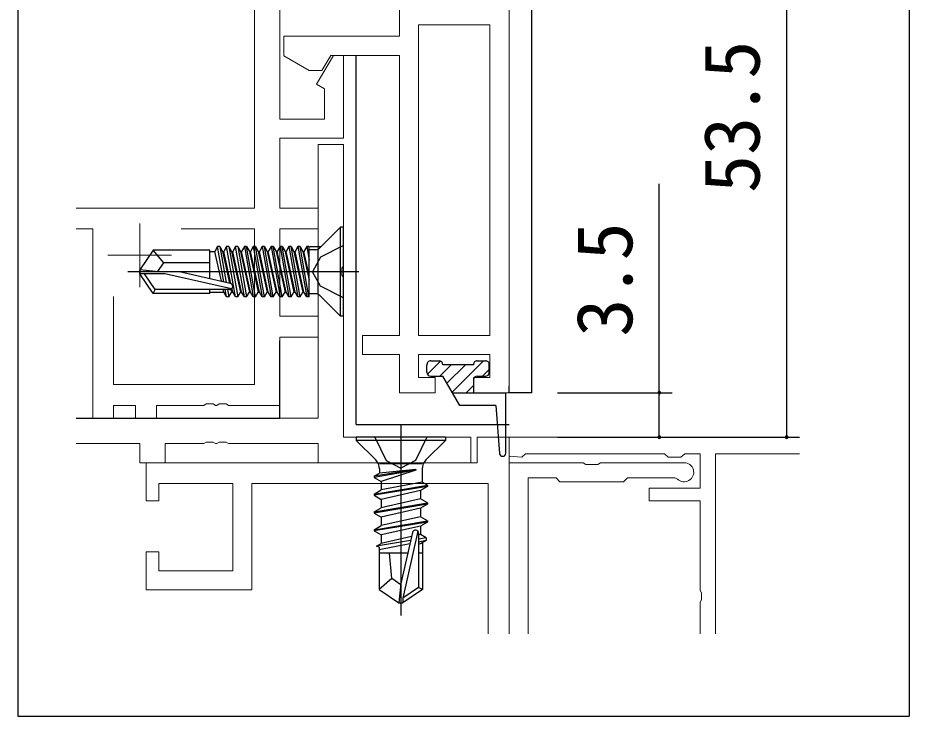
# Model space of a CAD drawing. Units: millimetres, scale not verified. Extents: x -567 to 567, y -403 to 403.
# Drawn here: x -169.5 to -99.5, y -153.1 to -98.2 of the extents above; entities that cross this region are included whole.
import ezdxf
from ezdxf.enums import TextEntityAlignment as Align

# ---------------------------------------------------------------- set-up
doc = ezdxf.new("R2010")
doc.units = ezdxf.units.MM
doc.header["$LTSCALE"] = 2
for name, color, linetype in [('0-0_0', 7, 'Continuous'), ('0-3_YKK_12', 2, 'Continuous'), ('0-4_YKK_13', 4, 'Continuous'), ('0-6_YKK_D', 6, 'Continuous')]:
    doc.layers.add(name, color=color, linetype=linetype)
doc.layers.add('0-2_YKK_11', color=7, linetype='Continuous', lineweight=18)
doc.styles.add('ＭＳ ゴシック', font='')
doc.styles.get('ＭＳ ゴシック').set_extended_font_data('MS Gothic')

msp = doc.modelspace()

# ---------------------------------------------------------------- linework, layer by layer
at = {"layer": '0-0_0'}
msp.add_line((-99.462, -48.099), (-99.462, -153.099), dxfattribs=at)
msp.add_lwpolyline([(-169.462, -48.099), (-169.462, -153.099), (-99.462, -153.099)], dxfattribs=at)
at = {"layer": '0-2_YKK_11'}
for p, q in [((-137.984, -98.784), (-137.984, -123.184)), ((-161.954, -120.124), (-161.954, -127.054)), ((-145.884, -129.684), (-164.884, -129.684)), ((-131.184, -131.184), (-131.184, -131.184)), ((-159.084, -133.184), (-159.084, -133.184)), ((-130.884, -133.184), (-130.884, -146.632))]:
    msp.add_line(p, q, dxfattribs=at)
at = {"layer": '0-2_YKK_11', "color": 2}
for p, q in [((-159.884, -114.384), (-159.884, -119.384)), ((-162.384, -116.884), (-157.384, -116.884))]:
    msp.add_line(p, q, dxfattribs=at)
at = {"layer": '0-2_YKK_11'}
for points in [[(-130.884, -77.684), (-130.884, -127.684), (-133.684, -127.684), (-133.684, -126.484), (-132.384, -126.484), (-132.384, -124.684), (-137.984, -124.684), (-137.984, -126.484), (-136.684, -126.484), (-136.684, -127.684), (-139.484, -127.684), (-139.484, -124.684), (-142.384, -124.684), (-142.384, -123.184), (-139.484, -123.184), (-139.484, -101.184), (-144.891, -101.184), (-145.584, -102.384), (-146.584, -102.384), (-148.584, -101.23), (-148.584, -99.684), (-139.484, -99.684), (-139.484, -96.484)], [(-164.884, -113.184), (-150.884, -113.184), (-150.884, -90.784)], [(-148.884, -94.684), (-148.884, -106.184), (-145.384, -106.184), (-145.384, -103.805), (-145.994, -103.453), (-144.684, -101.184), (-143.884, -101.184), (-143.884, -107.684), (-148.884, -107.684), (-148.884, -113.184), (-145.884, -113.184), (-145.884, -114.814), (-148.884, -114.814), (-148.884, -121.684), (-145.884, -121.684), (-145.884, -123.314), (-148.884, -123.314), (-148.884, -128.684), (-152.926, -128.684)], [(-164.884, -131.684), (-159.884, -131.684), (-159.884, -133.184), (-157.884, -133.184), (-157.884, -131.684), (-154.842, -131.684), (-154.659, -131.564), (-154.109, -131.564), (-153.926, -131.684), (-153.842, -131.684), (-153.659, -131.564), (-153.109, -131.564), (-152.926, -131.684), (-145.884, -131.684), (-145.884, -133.184), (-133.884, -133.184), (-133.884, -131.184), (-143.884, -131.184), (-143.884, -118.643), (-144.004, -118.459), (-144.004, -117.909), (-143.884, -117.726), (-143.884, -108.184), (-145.884, -108.184), (-145.884, -129.684)], [(-152.926, -128.684), (-153.109, -128.564), (-153.659, -128.564), (-153.842, -128.684), (-153.926, -128.684), (-154.109, -128.564), (-154.659, -128.564), (-154.842, -128.684), (-158.584, -128.684), (-158.584, -129.684), (-160.214, -129.684), (-160.214, -128.684), (-161.954, -128.684), (-161.954, -129.684), (-163.584, -129.684), (-163.584, -114.814), (-164.884, -114.814)], [(-161.954, -120.124), (-161.954, -127.054), (-150.884, -127.054), (-150.884, -114.814), (-156.645, -114.814)], [(-132.514, -146.632), (-132.514, -134.814), (-151.084, -134.814), (-151.084, -143.184), (-159.384, -143.184), (-159.384, -140.184), (-158.384, -140.184), (-158.384, -141.684), (-152.584, -141.684), (-152.584, -134.814), (-158.384, -134.814), (-158.384, -136.184), (-159.384, -136.184), (-159.384, -133.184), (-133.384, -133.184), (-133.384, -131.184), (-130.884, -131.184), (-130.884, -146.632)], [(-108.084, -131.184), (-130.884, -131.184), (-130.884, -132.684), (-129.888, -132.747), (-129.59, -132.484), (-118.678, -132.484), (-118.38, -132.747), (-117.388, -132.747), (-117.09, -132.484), (-115.884, -132.484), (-115.884, -135.184), (-119.884, -135.184), (-119.884, -136.184), (-115.884, -136.184), (-115.884, -143.226), (-115.764, -143.409), (-115.764, -143.959), (-115.884, -144.143), (-115.884, -146.632)], [(-114.684, -146.632), (-114.684, -132.484), (-108.084, -132.484)], [(-117.134, -133.184), (-123.713, -133.184), (-123.905, -133.327), (-124.863, -133.327), (-125.055, -133.184), (-130.884, -133.184)], [(-129.384, -146.632), (-129.384, -134.384), (-127.184, -134.384), (-126.884, -134.684), (-124.384, -134.684), (-121.884, -134.684), (-121.584, -134.384), (-117.869, -134.384), (-117.659, -134.47)]]:
    msp.add_lwpolyline(points, dxfattribs=at)
msp.add_lwpolyline([(-137.984, -98.784), (-137.984, -123.184), (-132.384, -123.184), (-132.384, -98.784)], close=True, dxfattribs=at)
msp.add_arc((-117.134, -133.934), 0.75, 225.58467, 89.99998, dxfattribs=at)
at = {"layer": '0-3_YKK_12'}
for p, q in [((-129.084, -127.684), (-129.084, -61.632)), ((-148.884, -129.684), (-148.884, -123.614)), ((-130.884, -127.684), (-130.884, -127.184)), ((-129.084, -127.684), (-130.884, -127.684)), ((-164.884, -129.684), (-148.884, -129.684))]:
    msp.add_line(p, q, dxfattribs=at)
at = {"layer": '0-4_YKK_13'}
for p, q in [((-142.884, -130.184), (-142.884, -101.184)), ((-144.114, -114.684), (-145.738, -116.308)), ((-143.884, -114.684), (-144.114, -114.684)), ((-144.114, -121.684), (-144.114, -114.684)), ((-143.884, -121.684), (-143.884, -114.684)), ((-158.839, -116.484), (-159.884, -118.034)), ((-154.384, -116.484), (-158.839, -116.484)), ((-157.984, -117.484), (-158.839, -116.484)), ((-154.384, -118.729), (-154.384, -116.484)), ((-154.384, -116.584), (-153.99, -116.584)), ((-153.772, -116.205), (-153.99, -116.584)), ((-153.476, -118.935), (-153.99, -116.584)), ((-153.281, -118.979), (-153.772, -116.205)), ((-153.597, -116.205), (-153.772, -116.205)), ((-153.597, -116.205), (-153.378, -116.584)), ((-153.597, -116.205), (-153.099, -119.021)), ((-153.384, -116.584), (-153.29, -116.584)), ((-153.378, -116.584), (-152.832, -119.082)), ((-153.072, -116.205), (-153.29, -116.584)), ((-152.739, -119.106), (-153.29, -116.584)), ((-152.372, -120.163), (-153.072, -116.205)), ((-152.897, -116.205), (-153.072, -116.205)), ((-152.897, -116.205), (-152.678, -116.584)), ((-152.897, -116.205), (-152.197, -120.163)), ((-152.678, -116.584), (-152.59, -116.584)), ((-152.678, -116.584), (-151.978, -119.784)), ((-151.89, -119.784), (-152.59, -116.584)), ((-151.672, -120.163), (-152.372, -116.205)), ((-152.197, -116.205), (-151.978, -116.584)), ((-152.197, -116.205), (-151.497, -120.163)), ((-151.978, -116.584), (-151.89, -116.584)), ((-151.978, -116.584), (-151.278, -119.784)), ((-151.672, -116.205), (-151.89, -116.584)), ((-151.19, -119.784), (-151.89, -116.584)), ((-151.497, -116.205), (-151.672, -116.205)), ((-151.672, -116.205), (-150.972, -120.163)), ((-151.497, -116.205), (-151.278, -116.584)), ((-150.797, -120.163), (-151.497, -116.205)), ((-151.278, -116.584), (-151.19, -116.584)), ((-151.278, -116.584), (-150.578, -119.784)), ((-150.972, -116.205), (-151.19, -116.584)), ((-150.49, -119.784), (-151.19, -116.584)), ((-150.797, -116.205), (-150.972, -116.205)), ((-150.972, -116.205), (-150.272, -120.163)), ((-150.797, -116.205), (-150.578, -116.584)), ((-150.097, -120.163), (-150.797, -116.205)), ((-150.578, -116.584), (-150.49, -116.584)), ((-150.578, -116.584), (-149.878, -119.784)), ((-150.272, -116.205), (-150.49, -116.584)), ((-149.79, -119.784), (-150.49, -116.584)), ((-150.097, -116.205), (-150.272, -116.205)), ((-150.272, -116.205), (-149.572, -120.163)), ((-150.097, -116.205), (-149.878, -116.584)), ((-149.397, -120.163), (-150.097, -116.205)), ((-149.878, -116.584), (-149.79, -116.584)), ((-149.878, -116.584), (-149.178, -119.784)), ((-149.572, -116.205), (-149.79, -116.584)), ((-149.09, -119.784), (-149.79, -116.584)), ((-149.397, -116.205), (-149.572, -116.205)), ((-149.572, -116.205), (-148.872, -120.163)), ((-149.397, -116.205), (-149.178, -116.584)), ((-148.697, -120.163), (-149.397, -116.205)), ((-149.178, -116.584), (-149.09, -116.584)), ((-149.178, -116.584), (-148.478, -119.784)), ((-148.872, -116.205), (-149.09, -116.584)), ((-148.39, -119.784), (-149.09, -116.584)), ((-148.697, -116.205), (-148.872, -116.205)), ((-148.872, -116.205), (-148.172, -120.163)), ((-148.697, -116.205), (-148.478, -116.584)), ((-147.997, -120.163), (-148.697, -116.205)), ((-148.478, -116.584), (-148.39, -116.584)), ((-148.478, -116.584), (-147.778, -119.784)), ((-148.172, -116.205), (-148.39, -116.584)), ((-147.69, -119.784), (-148.39, -116.584)), ((-147.997, -116.205), (-148.172, -116.205)), ((-148.172, -116.205), (-147.472, -120.163)), ((-147.997, -116.205), (-147.778, -116.584)), ((-147.297, -120.163), (-147.997, -116.205)), ((-147.778, -116.584), (-147.69, -116.584)), ((-147.778, -116.584), (-147.078, -119.784)), ((-147.472, -116.205), (-147.69, -116.584)), ((-146.99, -119.784), (-147.69, -116.584)), ((-147.297, -116.205), (-147.472, -116.205)), ((-147.472, -116.205), (-146.772, -120.163)), ((-147.297, -116.205), (-147.078, -116.584)), ((-146.597, -120.163), (-147.297, -116.205)), ((-147.078, -116.584), (-146.99, -116.584)), ((-147.078, -116.584), (-146.584, -118.842)), ((-146.772, -116.205), (-146.99, -116.584)), ((-146.584, -118.441), (-146.99, -116.584)), ((-146.584, -120.163), (-146.584, -116.205)), ((-146.091, -116.454), (-146.584, -116.454)), ((-146.54, -116.205), (-145.684, -116.205)), ((-145.884, -119.914), (-145.884, -116.454)), ((-158.485, -118.184), (-157.984, -117.484)), ((-154.384, -117.484), (-157.984, -117.484)), ((-142.682, -118.184), (-160.81, -118.184)), ((-159.884, -118.334), (-159.884, -118.034)), ((-159.884, -118.034), (-159.884, -118.334)), ((-158.378, -118.184), (-159.884, -118.034)), ((-156.778, -118.184), (-159.884, -118.184)), ((-152.777, -119.094), (-156.778, -118.184)), ((-158.839, -119.884), (-159.884, -118.334)), ((-157.922, -118.334), (-159.884, -118.334)), ((-158.679, -119.584), (-159.522, -118.334)), ((-157.922, -118.334), (-159.522, -118.334)), ((-152.674, -119.528), (-157.922, -118.334)), ((-152.833, -119.584), (-158.679, -119.584)), ((-154.384, -119.884), (-154.384, -119.584)), ((-153.29, -119.784), (-153.334, -119.584)), ((-153.072, -120.163), (-153.174, -119.584)), ((-152.999, -119.584), (-152.897, -120.163)), ((-152.727, -119.561), (-152.678, -119.784)), ((-152.59, -119.784), (-152.651, -119.506)), ((-154.384, -119.784), (-153.29, -119.784)), ((-153.072, -120.163), (-153.29, -119.784)), ((-152.897, -120.163), (-153.072, -120.163)), ((-152.897, -120.163), (-152.678, -119.784)), ((-152.678, -119.784), (-152.59, -119.784)), ((-152.372, -120.163), (-152.59, -119.784)), ((-152.197, -120.163), (-152.372, -120.163)), ((-152.197, -120.163), (-151.978, -119.784)), ((-151.978, -119.784), (-151.89, -119.784)), ((-151.672, -120.163), (-151.89, -119.784)), ((-151.497, -120.163), (-151.672, -120.163)), ((-151.497, -120.163), (-151.278, -119.784)), ((-151.278, -119.784), (-151.19, -119.784)), ((-150.972, -120.163), (-151.19, -119.784)), ((-150.797, -120.163), (-150.972, -120.163)), ((-150.797, -120.163), (-150.578, -119.784)), ((-150.578, -119.784), (-150.49, -119.784)), ((-150.272, -120.163), (-150.49, -119.784)), ((-150.097, -120.163), (-150.272, -120.163)), ((-150.097, -120.163), (-149.878, -119.784)), ((-149.878, -119.784), (-149.79, -119.784)), ((-149.572, -120.163), (-149.79, -119.784)), ((-149.397, -120.163), (-149.572, -120.163)), ((-149.397, -120.163), (-149.178, -119.784)), ((-149.178, -119.784), (-149.09, -119.784)), ((-148.872, -120.163), (-149.09, -119.784)), ((-148.697, -120.163), (-148.872, -120.163)), ((-148.697, -120.163), (-148.478, -119.784)), ((-148.478, -119.784), (-148.39, -119.784)), ((-148.172, -120.163), (-148.39, -119.784)), ((-147.997, -120.163), (-148.172, -120.163)), ((-147.997, -120.163), (-147.778, -119.784)), ((-147.778, -119.784), (-147.69, -119.784)), ((-147.472, -120.163), (-147.69, -119.784)), ((-147.297, -120.163), (-147.472, -120.163)), ((-147.297, -120.163), (-147.078, -119.784)), ((-147.078, -119.784), (-146.99, -119.784)), ((-146.772, -120.163), (-146.99, -119.784)), ((-146.584, -120.163), (-146.772, -120.163)), ((-146.091, -119.914), (-146.584, -119.914)), ((-144.114, -121.684), (-145.738, -120.061)), ((-143.884, -121.684), (-144.114, -121.684)), ((-137.297, -126.229), (-136.273, -125.206)), ((-137.034, -125.184), (-136.384, -125.184)), ((-135.352, -127.652), (-132.885, -125.184)), ((-133.384, -125.184), (-132.734, -125.184)), ((-137.334, -126.084), (-137.334, -125.484)), ((-136.33, -126.384), (-135.43, -125.484)), ((-133.684, -125.484), (-136.084, -125.484)), ((-135.763, -126.94), (-134.307, -125.484)), ((-132.962, -126.384), (-132.434, -125.857)), ((-132.434, -126.084), (-132.434, -125.484)), ((-137.034, -126.384), (-136.084, -126.384)), ((-134.756, -128.684), (-136.084, -126.384)), ((-133.684, -126.684), (-133.684, -127.684)), ((-133.384, -126.384), (-132.734, -126.384)), ((-134.262, -127.684), (-133.684, -127.107)), ((-135.334, -127.684), (-131.134, -127.684)), ((-131.134, -132.434), (-131.134, -127.684)), ((-131.934, -128.684), (-134.756, -128.684)), ((-131.934, -128.684), (-131.633, -132.454)), ((-142.884, -130.184), (-130.884, -130.184)), ((-139.384, -130.184), (-139.384, -145.184)), ((-142.884, -131.184), (-142.884, -131.434)), ((-135.884, -131.184), (-142.884, -131.184)), ((-135.884, -131.434), (-142.884, -131.434)), ((-142.884, -131.434), (-141.357, -132.961)), ((-137.334, -131.184), (-138.239, -133)), ((-135.884, -131.434), (-137.411, -132.961)), ((-135.884, -131.184), (-135.884, -131.434)), ((-141.064, -133.254), (-137.704, -133.254)), ((-141.064, -133.669), (-141.064, -134.004)), ((-138.239, -133), (-139.384, -133.608)), ((-137.704, -133.669), (-137.704, -134.704)), ((-138.204, -133.72), (-141.484, -134.247)), ((-138.204, -133.78), (-141.484, -134.347)), ((-141.484, -134.247), (-141.064, -134.004)), ((-141.484, -134.247), (-141.484, -134.347)), ((-141.484, -134.347), (-140.934, -134.664)), ((-138.204, -133.72), (-141.064, -134.004)), ((-138.204, -133.78), (-140.934, -134.664)), ((-138.204, -133.72), (-138.204, -133.78)), ((-141.484, -135.647), (-137.284, -134.947)), ((-137.284, -135.047), (-141.484, -135.747)), ((-140.934, -134.664), (-140.934, -135.329)), ((-137.704, -134.704), (-140.934, -135.329)), ((-137.284, -135.047), (-137.834, -135.364)), ((-137.284, -134.947), (-137.704, -134.704)), ((-137.284, -134.947), (-137.284, -135.047)), ((-141.484, -135.647), (-140.934, -135.329)), ((-141.484, -135.647), (-141.484, -135.747)), ((-141.484, -135.747), (-140.934, -136.064)), ((-137.834, -135.364), (-140.934, -136.064)), ((-137.834, -135.364), (-137.834, -136.029)), ((-141.484, -137.047), (-137.284, -136.347)), ((-137.284, -136.447), (-141.484, -137.147)), ((-137.834, -136.029), (-140.934, -136.729)), ((-140.934, -136.064), (-140.934, -136.729)), ((-137.284, -136.347), (-137.834, -136.029)), ((-137.284, -136.447), (-137.834, -136.764)), ((-137.284, -136.347), (-137.284, -136.447)), ((-141.484, -137.047), (-140.934, -136.729)), ((-141.484, -137.047), (-141.484, -137.147)), ((-141.484, -137.147), (-140.934, -137.464)), ((-137.834, -136.764), (-140.934, -137.464)), ((-137.834, -136.764), (-137.834, -137.429)), ((-141.484, -138.447), (-137.284, -137.747)), ((-137.284, -137.847), (-141.484, -138.547)), ((-137.834, -137.429), (-140.934, -138.129)), ((-140.934, -137.464), (-140.934, -138.129)), ((-137.284, -137.747), (-137.834, -137.429)), ((-137.284, -137.847), (-137.834, -138.164)), ((-137.284, -137.747), (-137.284, -137.847)), ((-141.484, -138.447), (-140.934, -138.129)), ((-141.484, -138.447), (-141.484, -138.547)), ((-141.484, -138.547), (-140.934, -138.864)), ((-137.834, -138.164), (-140.934, -138.864)), ((-138.041, -138.575), (-139.234, -143.822)), ((-137.834, -138.164), (-137.834, -138.829)), ((-138.614, -139.292), (-141.284, -139.731)), ((-140.934, -138.864), (-140.934, -139.529)), ((-138.546, -138.99), (-140.934, -139.529)), ((-138.475, -138.678), (-139.384, -142.678)), ((-137.834, -138.829), (-137.987, -138.864)), ((-137.984, -138.733), (-137.984, -142.979)), ((-137.384, -139.089), (-137.984, -139.188)), ((-137.384, -139.089), (-137.834, -138.829)), ((-137.384, -139.089), (-137.384, -139.305)), ((-141.284, -139.731), (-140.934, -139.529)), ((-141.084, -139.826), (-141.284, -139.731)), ((-138.674, -139.555), (-141.084, -140.023)), ((-141.084, -139.826), (-141.084, -143.139)), ((-137.384, -139.305), (-137.984, -139.421)), ((-137.834, -139.564), (-137.984, -139.598)), ((-137.384, -139.305), (-137.834, -139.564)), ((-137.684, -139.478), (-137.684, -143.139)), ((-138.84, -140.284), (-141.084, -140.284)), ((-140.084, -142.284), (-140.284, -140.284)), ((-137.684, -140.284), (-137.984, -140.284)), ((-140.084, -142.284), (-141.084, -143.139)), ((-139.384, -142.785), (-140.084, -142.284)), ((-139.384, -142.678), (-139.534, -144.184)), ((-139.384, -142.678), (-139.384, -144.184)), ((-141.084, -143.139), (-139.534, -144.184)), ((-137.984, -142.979), (-139.234, -143.822)), ((-137.684, -143.139), (-139.234, -144.184)), ((-137.684, -143.139), (-137.984, -142.979)), ((-139.534, -144.184), (-139.234, -144.184)), ((-139.234, -143.822), (-139.234, -144.184))]:
    msp.add_line(p, q, dxfattribs=at)
for points in [[(-143.884, -116.134), (-145.699, -117.039), (-146.308, -118.184)], [(-152.197, -116.205), (-152.372, -116.205), (-152.59, -116.584)], [(-146.584, -116.277), (-146.597, -116.205), (-146.772, -116.205), (-146.584, -117.264)], [(-143.884, -120.234), (-145.699, -119.329), (-146.308, -118.184)], [(-154.384, -119.884), (-158.839, -119.884), (-158.679, -119.584)], [(-141.434, -131.184), (-140.529, -133), (-139.384, -133.608)]]:
    msp.add_lwpolyline(points, dxfattribs=at)
for centre, radius, start, end in [((-146.091, -115.954), 0.5, 270, 315), ((-152.833, -119.336), 0.248, 270, 77.19096), ((-146.091, -120.414), 0.5, 45, 90), ((-137.034, -125.484), 0.3, 90, 180.00027), ((-136.384, -125.484), 0.3, 0.00027, 90), ((-133.384, -125.484), 0.3, 90, 180.00027), ((-132.734, -125.484), 0.3, 359.99995, 90), ((-137.034, -126.084), 0.3, 180.00027, 270), ((-133.384, -126.684), 0.3, 90, 180), ((-132.734, -126.084), 0.3, 270, 359.99995), ((-142.064, -133.669), 1, 0, 45), ((-136.704, -133.669), 1, 135, 180), ((-131.384, -132.434), 0.25, 184.56228, 0), ((-138.233, -138.733), 0.248, 0, 167.19096)]:
    msp.add_arc(centre, radius, start, end, dxfattribs=at)
at = {"layer": '0-6_YKK_D'}
for p, q in [((-109.084, -77.684), (-109.084, -131.184)), ((-127.084, -127.684), (-118.084, -127.684)), ((-127.084, -131.184), (-108.084, -131.184)), ((-127.084, -131.184), (-108.084, -131.184)), ((-127.084, -131.184), (-118.084, -131.184)), ((-127.084, -131.184), (-108.084, -131.184))]:
    msp.add_line(p, q, dxfattribs=at)
msp.add_lwpolyline([(-119.084, -131.184), (-119.084, -127.684), (-119.084, -111.284)], dxfattribs=at)
for centre, start, end in [((-119.084, -127.684), 90, 270), ((-119.084, -127.684), 270, 90), ((-119.084, -131.184), 90, 270), ((-119.084, -131.184), 270, 90), ((-109.084, -131.184), 90, 270), ((-109.084, -131.184), 270, 90)]:
    msp.add_arc(centre, 0.106, start, end, dxfattribs=at)

# ---------------------------------------------------------------- texts
at = {"layer": '0-6_YKK_D', "style": 'ＭＳ ゴシック'}
for s, p in [('53.5', (-109.884, -111.995)), ('3.5', (-119.884, -123.284))]:
    msp.add_text(s, height=4.399, rotation=90, dxfattribs=at).set_placement(p, align=Align.BOTTOM_LEFT)

doc.saveas('drawing.dxf')
